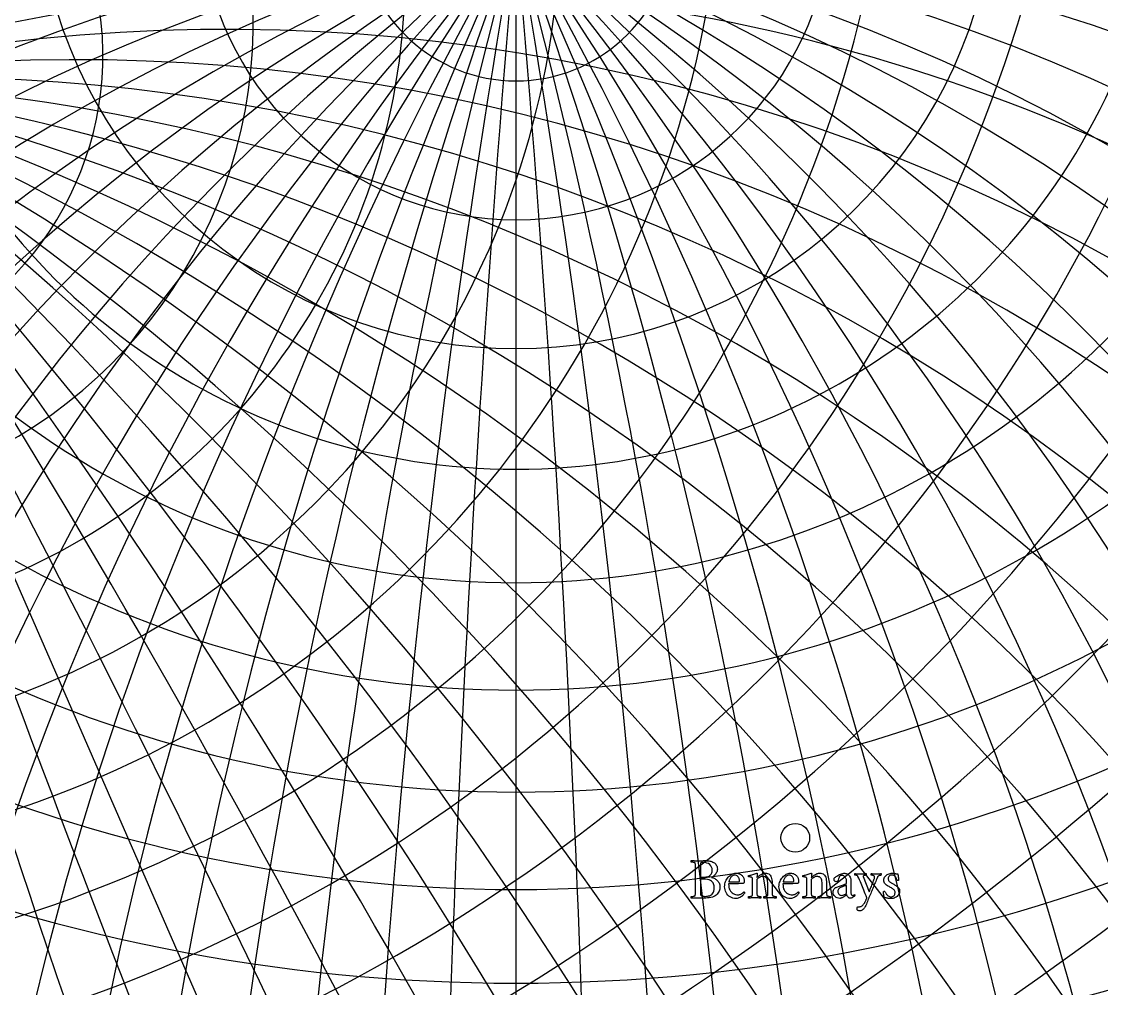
# Model space of a CAD drawing. Header units: millimetres. Extents: x -105 to 105, y -105 to 135.
# Drawn here: x -26.2 to 31, y 39.1 to 90.2 of the extents above; entities that cross this region are included whole.
import ezdxf

# ---------------------------------------------------------------- set-up
doc = ezdxf.new("R2010")
doc.units = ezdxf.units.MM
for name, color, linetype in [('ENGRAVE', 7, 'Continuous'), ('ENGRAVE_FINE', 8, 'Continuous'), ('TEXT', 5, 'Continuous')]:
    doc.layers.add(name, color=color, linetype=linetype)

msp = doc.modelspace()

# ---------------------------------------------------------------- linework, layer by layer
at = {"layer": 'ENGRAVE'}
for points in [[(0, -95.025), (0, 95.025)], [(-0, -95.025), (-0, 95.025)]]:
    msp.add_lwpolyline(points, dxfattribs=at)
for centre, radius in [((0, 0), 102.9), ((0, 0), 102.9), ((0, 0), 100.14375000000001), ((0, 0), 95.025), ((0, 0), 95.025), ((0, 0), 95.025), ((14.772647992594646, 47.04798204306274), 0.7602000000000001)]:
    msp.add_circle(centre, radius, dxfattribs=at)
for centre, radius, start, end in [((16.75547134182194, 0), 96.49091379444299, 99.99999983752991, 260.0000001624701), ((34.58627151114586, 0), 101.12349282952354, 109.99999992129074, 250.00000007870926), ((54.86270932974431, -1.775139491409662e-14), 109.7254186594885, 119.99999995038047, 240.00000004961953), ((79.73544245262096, 6.3981400149887984e-15), 124.0463276687997, 129.9999999658587, 230.0000000341413), ((113.24638513626503, 2.3167824819232903e-15), 147.83265664741091, 139.99999997596183, 220.00000002403817), ((164.5881279892327, 3.4581337363603557e-15), 190.05000000000013, 149.99999998346016, 210.00000001653984), ((261.07904178367534, -1.1235284192641269e-14), 277.8345131254972, 159.99999998957287, 200.00000001042713), ((538.9135549091735, 5.890772358649755e-15), 547.2271651607244, 169.99999999494844, 190.00000000505156), ((-16.75547134182195, 4.098706981708644e-15), 96.49091379444297, 279.9999998375299, 80.00000016247009), ((-79.73544245262099, 1.2796280029977606e-14), 124.04632766879973, 309.9999999658587, 50.000000034141294), ((-54.86270932974415, 0), 109.72541865948833, 299.99999995038047, 60.00000004961953), ((-34.586271511145775, -6.093646893329719e-15), 101.12349282952346, 289.9999999212903, 70.00000007870972), ((-538.9135549091733, 7.363465448312192e-15), 547.2271651607242, 349.99999999494844, 10.000000005051561), ((-261.07904178367534, -1.1235284192641269e-14), 277.8345131254972, 339.99999998957287, 20.00000001042713), ((-164.58812798923273, 3.4581337363603557e-15), 190.05000000000015, 329.99999998346016, 30.000000016539843), ((-113.24638513626476, 6.950347445769858e-15), 147.83265664741066, 319.9999999759614, 40.00000002403863), ((0, 96.49091379444279), 16.755471341821746, 189.99999983752946, 350.00000016247054), ((0, 101.12349282952361), 34.586271511145924, 199.99999992129074, 340.00000007870926), ((-8.875697457048282e-15, 109.72541865948835), 54.86270932974416, 209.99999995038047, 330.00000004961953), ((0, 124.04632766879993), 79.73544245262119, 219.9999999658587, 320.0000000341413), ((-7.896003337316188e-15, 147.83265664741066), 113.24638513626478, 229.99999997596137, 310.0000000240386), ((-6.9162674727207035e-15, 190.0499999999999), 164.58812798923245, 239.99999998346016, 300.00000001653984)]:
    msp.add_arc(centre, radius, start, end, dxfattribs=at)
at = {"layer": 'ENGRAVE_FINE'}
msp.add_lwpolyline([(38.0178, -87.0884), (-38.0178, 87.0884)], dxfattribs=at)
for centre, radius, start, end in [((8.313610251550955, 0), 95.38798006255662, 94.99999967255349, 265.0000003274465), ((25.461872010767475, 0), 98.3771190434682, 104.99999989308458, 255.00000010691542), ((-41.94804014004019, 96.09145176367626), 44.31088521617863, 228.5833332718978, 358.58333339476917), ((-40.4577354220877, 92.67757251114797), 34.58627151114605, 223.58333325462422, 3.5833334120422933), ((44.31088521617865, 0), 104.84848674941068, 114.99999993856432, 245.00000006143568), ((66.53722131837766, 7.9969080850723e-15), 116.00410529705735, 124.99999995908661, 235.0000000409134), ((95.02499999999995, -9.607823873153233e-15), 134.3856437645033, 134.99999997135205, 225.00000002864795), ((135.70976434066938, -1.1253222609794055e-14), 165.6710317538948, 144.9999999799404, 215.0000000200596), ((203.78177012142083, 2.1680765703594813e-15), 224.8483054390662, 154.99999998664111, 205.00000001335889), ((354.6381279892323, 1.5401536574179075e-14), 367.1484065724746, 164.99999999232364, 195.00000000767636), ((1086.1407200698966, 4.4706441419674385e-15), 1090.289601169778, 174.99999999749366, 185.00000000250634), ((-8.313610251550982, 1.3308488481755663e-14), 95.38798006255665, 274.9999996725535, 85.00000032744651), ((-25.46187201076743, -1.5039432450824727e-14), 98.37711904346816, 284.9999998930846, 75.00000010691542), ((-66.53722131837766, 7.9969080850723e-15), 116.00410529705735, 304.9999999590866, 55.00000004091339), ((-44.31088521617878, 1.8422326526853775e-14), 104.84848674941082, 294.9999999385643, 65.00000006143568), ((-1086.1407200698943, -2.980429427978286e-15), 1090.2896011697758, 354.99999999749366, 5.00000000250634), ((-354.6381279892321, 5.77557621531715e-15), 367.14840657247436, 344.99999999232364, 15.000000007676363), ((-203.78177012142058, 2.168076570359479e-15), 224.84830543906594, 334.9999999866411, 25.000000013358886), ((-135.70976434066915, -8.439916957345533e-15), 165.67103175389457, 324.9999999799404, 35.00000002005959), ((-95.02499999999995, -9.607823873153233e-15), 134.3856437645033, 314.99999997135205, 45.000000028647946), ((-43.89921503885513, 100.56105816354739), 54.8627093297442, 233.58333328371396, 353.583333382953), ((0, 95.38798006255644), 8.31361025155077, 184.99999967255212, 355.0000003274479), ((-39.35895945126844, 90.16057820470151), 25.461872010767365, 218.5833332264176, 8.583333440248907), ((-46.41120741246906, 106.31534354121972), 66.53722131837775, 238.5833332924201, 348.5833333742469), ((-38.604321821756834, 88.43191042586864), 16.75547134182193, 213.5833331708634, 13.583333495803572), ((-7.619250436853833, -3.326129611905605), 95.38798006255658, 298.5833330058865, 108.58333366078045), ((0, 98.37711904346801), 25.461872010767294, 194.99999989308412, 345.0000001069159), ((-49.628759494753865, 113.68587264531648), 79.73544245262102, 243.5833332991922, 343.5833333674748), ((-15.356040093057302, -6.703570134415768), 96.49091379444292, 303.58333317086294, 103.58333349580357), ((-53.76533847695434, 123.16164024751595), 95.02500000000002, 248.58333330468554, 338.58333336198143), ((-23.335274756832067, -10.186848301406178), 98.3771190434682, 308.58333322641806, 98.58333344024845), ((7.619250436853771, 3.3261296119055874), 95.38798006255654, 118.58333300588606, 288.58333366078045), ((15.356040093057421, 6.703570134415803), 96.49091379444303, 123.5833331708634, 283.5833334958031), ((23.335274756831993, 10.186848301406142), 98.37711904346814, 128.58333322641806, 278.5833334402489), ((31.69759663333793, 13.837360467694433), 101.12349282952366, 133.58333325462422, 273.58333341204275), ((40.61000231250522, 17.7280078074129), 104.84848674941084, 138.5833332718978, 268.5833333947687), ((50.280529081773786, 21.949607519427605), 109.72541865948848, 143.58333328371396, 263.583333382953), ((60.979975877809956, 26.62037495439323), 116.00410529705735, 148.5833332924201, 258.5833333742469), ((73.07587033281132, 31.90075168734098), 124.04632766879979, 153.5833332991922, 253.58333336747478), ((87.08843100107654, 38.017835429844396), 134.38564376450336, 158.58333330468554, 248.58333336198143), ((103.78795051892598, 45.30789195617257), 147.83265664741074, 163.58333330929486, 243.58333335737166), ((124.37516914448553, 54.29509588978201), 165.67103175389477, 168.5833333132739, 238.58333335339262), ((150.84158724532134, 65.8488225582828), 190.05000000000032, 173.58333331679364, 233.58333334987333), ((186.76174297812744, 81.52951118209471), 224.84830543906583, 178.5833333199746, 228.58333334669192), ((-31.697596633337845, -13.837360467694399), 101.12349282952356, 313.58333325462377, 93.58333341204275), ((-995.4253213077295, -434.54584740089575), 1090.2896011697806, 18.583333330827145, 28.583333335839825), ((-493.9030354354367, -215.6098588944946), 547.2271651607239, 13.583333328281924, 33.58333333838459), ((-325.0184492474737, -141.88449341797136), 367.14840657247447, 8.583333325657122, 38.58333334100939), ((-239.2734976711897, -104.45314438003945), 277.8345131254974, 3.5833333229063555, 43.58333334376016), ((-186.76174297812813, -81.52951118209498), 224.84830543906654, 358.5833333199746, 48.583333346691916), ((-150.84158724532134, -65.84882255828283), 190.05000000000032, 353.58333331679364, 53.58333334987333), ((-124.37516914448555, -54.295095889782004), 165.67103175389477, 348.5833333132739, 58.58333335339262), ((-103.78795051892597, -45.307891956172526), 147.83265664741072, 343.58333330929486, 63.58333335737166), ((-87.08843100107636, -38.01783542984436), 134.3856437645032, 338.58333330468554, 68.58333336198143), ((-73.07587033281122, -31.900751687340932), 124.04632766879968, 333.5833332991922, 73.58333336747478), ((-60.97997587780986, -26.620374954393164), 116.00410529705725, 328.58333329241964, 78.58333337424688), ((-50.28052908177358, -21.949607519427538), 109.72541865948828, 323.5833332837135, 83.58333338295301), ((-40.610002312505245, -17.72800780741292), 104.84848674941085, 318.5833332718978, 88.58333339476872), ((239.27349767118892, 104.4531443800391), 277.8345131254966, 183.58333332290636, 223.58333334376016), ((325.0184492474741, 141.8844934179715), 367.14840657247487, 188.58333332565712, 218.5833333410094), ((493.9030354354352, 215.60985889449395), 547.2271651607222, 193.58333332828192, 213.5833333383846), ((995.4253213077251, 434.5458474008938), 1090.2896011697758, 198.58333333082714, 208.58333333583982), ((0, 104.84848674941072), 44.31088521617869, 204.99999993856432, 335.0000000614357), ((-59.14525242386691, 135.4855471522638), 113.24638513626483, 253.58333330929486, 333.58333335737166), ((-66.28207335661241, 151.83404596449583), 135.70976434066927, 258.5833333132739, 328.5833333533926), ((-8.102485209290532e-15, 116.00410529705738), 66.53722131837768, 214.9999999590866, 325.0000000409134), ((-76.03567085968879, 174.17686200215297), 164.58812798923248, 263.58333331679364, 323.5833333498733), ((-89.95786238212895, 206.06878330901435), 203.78177012142072, 268.5833333199746, 318.5833333466919), ((-3.843129549261294e-15, 134.3856437645033), 95.02499999999993, 224.99999997135205, 315.00000002864795), ((-111.1567145144551, 254.62953776424672), 261.0790417836752, 273.58333332290636, 313.58333334376016), ((-146.88963640517719, 336.4838586997336), 354.63812798923277, 278.5833333256571, 308.5833333410094), ((-8.385285918218308e-15, 165.67103175389474), 135.70976434066932, 234.9999999799404, 305.0000000200596), ((-218.93598850640026, 501.5222858722905), 538.9135549091728, 283.5833333282819, 303.5833333383846), ((-436.20574194310416, 999.2276843216607), 1086.1407200699007, 288.58333333082714, 298.5833333358398), ((2.6395092799283674e-15, 224.84830543906605), 203.7817701214207, 244.99999998664111, 295.0000000133589)]:
    msp.add_arc(centre, radius, start, end, dxfattribs=at)
at = {"layer": 'TEXT'}
for points in [[(10.0459, 45.8387), (10.0969, 45.8373), (10.1486, 45.833), (10.2011, 45.8258), (10.2544, 45.8157), (10.3069, 45.8025), (10.3571, 45.7858), (10.4049, 45.7657), (10.4505, 45.7422), (10.4929, 45.7147), (10.531, 45.6828), (10.5649, 45.6465), (10.5946, 45.6057), (10.6188, 45.5602), (10.636, 45.5092), (10.6463, 45.4529), (10.6498, 45.3912), (10.6464, 45.3358), (10.6364, 45.2831), (10.6196, 45.2331), (10.5961, 45.1858), (10.5682, 45.1419), (10.5379, 45.1023), (10.5053, 45.0668), (10.4705, 45.0356), (10.4357, 45.0088), (10.4034, 44.9866), (10.3736, 44.9689), (10.3463, 44.9559), (10.3429, 44.9528), (10.3417, 44.9498), (10.3429, 44.9467), (10.3463, 44.9436), (10.3751, 44.9402), (10.4061, 44.9329), (10.4394, 44.9218), (10.4751, 44.9069), (10.5118, 44.8882), (10.5483, 44.8659), (10.5846, 44.8399), (10.6207, 44.8103), (10.6551, 44.7772), (10.6862, 44.7409), (10.7141, 44.7014), (10.7387, 44.6586), (10.7588, 44.6128), (10.7732, 44.5643), (10.7818, 44.5132), (10.7847, 44.4593), (10.7819, 44.3961), (10.7736, 44.3352), (10.7597, 44.2765), (10.7402, 44.2202), (10.7139, 44.1662), (10.6793, 44.1145), (10.6365, 44.065), (10.5854, 44.0179), (10.5276, 43.9768), (10.4613, 43.9424), (10.3866, 43.9147), (10.3034, 43.8938), (10.2162, 43.8782), (10.1295, 43.8666), (10.043, 43.859), (9.957, 43.8554), (9.2673, 43.8554), (9.2621, 43.8627), (9.2585, 43.8723), (9.2567, 43.8842), (9.2566, 43.8984), (9.2578, 43.9125), (9.26, 43.9244), (9.2632, 43.934), (9.2673, 43.9413), (9.2784, 43.9416), (9.2934, 43.9424), (9.3122, 43.9439), (9.3348, 43.9459), (9.359, 43.9487), (9.3827, 43.9524), (9.4057, 43.9571), (9.4283, 43.9627), (9.4479, 43.9691), (9.4624, 43.9758), (9.4717, 43.9829), (9.4758, 43.9903), (9.4812, 44.0101), (9.4853, 44.0325), (9.4881, 44.0576), (9.4896, 44.0853), (9.4902, 44.115), (9.4907, 44.1459), (9.491, 44.1779), (9.4911, 44.211), (9.4911, 45.4893), (9.491, 45.5225), (9.4907, 45.5548), (9.4902, 45.5861), (9.4896, 45.6165), (9.4881, 45.6449), (9.4853, 45.6705), (9.4812, 45.6932), (9.4758, 45.713), (9.4717, 45.7217), (9.4624, 45.7291), (9.4479, 45.7354), (9.4283, 45.7406), (9.4057, 45.7449), (9.3827, 45.7487), (9.359, 45.7518), (9.3348, 45.7544), (9.3122, 45.7564), (9.2934, 45.7579), (9.2784, 45.7587), (9.2673, 45.759), (9.2632, 45.7663), (9.26, 45.7759), (9.2578, 45.7878), (9.2566, 45.8019), (9.2567, 45.8161), (9.2585, 45.828), (9.2621, 45.8376), (9.2673, 45.8448), (9.3131, 45.8432), (9.3585, 45.8414), (9.4035, 45.8394), (9.4482, 45.8372), (9.4924, 45.8352), (9.5363, 45.8337), (9.5798, 45.8329), (9.6229, 45.8326), (9.6681, 45.8328), (9.7149, 45.8333), (9.7631, 45.8343), (9.813, 45.8356), (9.8654, 45.837), (9.9218, 45.8379), (9.9819, 45.8385), (10.0459, 45.8387)], [(9.7516, 44.9712), (9.9999, 44.9712), (10.0641, 44.9745), (10.1218, 44.9843), (10.1729, 45.0005), (10.2176, 45.0233), (10.2562, 45.0512), (10.2892, 45.0827), (10.3167, 45.1179), (10.3387, 45.1567), (10.3554, 45.1976), (10.3674, 45.2391), (10.3746, 45.2811), (10.377, 45.3237), (10.369, 45.4177), (10.3452, 45.5004), (10.3054, 45.5717), (10.2498, 45.6318), (10.1811, 45.6794), (10.1022, 45.7134), (10.0133, 45.7338), (9.9141, 45.7406), (9.8985, 45.7404), (9.8792, 45.7399), (9.8563, 45.7389), (9.8298, 45.7376), (9.8044, 45.7349), (9.785, 45.7299), (9.7715, 45.7226), (9.7639, 45.713), (9.7598, 45.699), (9.7566, 45.6816), (9.7544, 45.6607), (9.7532, 45.6364), (9.7525, 45.61), (9.752, 45.5828), (9.7517, 45.5548), (9.7516, 45.526), (9.7516, 45.5201), (9.7516, 45.5146), (9.7516, 45.5094), (9.7516, 45.5046), (9.7516, 45.5), (9.7516, 45.4954), (9.7516, 45.4908), (9.7516, 45.4862)], [(11.2475, 44.6065), (11.2504, 44.5153), (11.2621, 44.4317), (11.2826, 44.3559), (11.3119, 44.2877), (11.3485, 44.2274), (11.3908, 44.1754), (11.4389, 44.1316), (11.4928, 44.0961), (11.5506, 44.0686), (11.6108, 44.0489), (11.6732, 44.0372), (11.738, 44.0332), (11.7784, 44.0351), (11.8169, 44.0405), (11.8535, 44.0496), (11.8882, 44.0624), (11.9206, 44.0775), (11.9503, 44.0938), (11.9773, 44.1112), (12.0016, 44.1298), (12.0229, 44.1479), (12.0407, 44.1639), (12.055, 44.1778), (12.066, 44.1896), (12.068, 44.1889), (12.0709, 44.1869), (12.0749, 44.1835), (12.0798, 44.1788), (12.0845, 44.173), (12.0878, 44.1662), (12.0898, 44.1584), (12.0905, 44.1497), (12.0893, 44.1371), (12.0859, 44.1237), (12.0801, 44.1095), (12.0721, 44.0945), (12.0564, 44.072), (12.0368, 44.0474), (12.0135, 44.0207), (11.9863, 43.9919), (11.9552, 43.9628), (11.9204, 43.9355), (11.8817, 43.91), (11.8391, 43.8861), (11.793, 43.866), (11.7433, 43.8516), (11.6903, 43.843), (11.6338, 43.8401), (11.5489, 43.8453), (11.469, 43.8608), (11.3941, 43.8867), (11.3242, 43.9229), (11.2604, 43.9679), (11.2038, 44.0202), (11.1546, 44.0798), (11.1127, 44.1467), (11.0791, 44.2193), (11.0552, 44.2961), (11.0408, 44.3771), (11.036, 44.4624), (11.0394, 44.5362), (11.0494, 44.6076), (11.0662, 44.6765), (11.0897, 44.7429), (11.1186, 44.8059), (11.1517, 44.8647), (11.1891, 44.9193), (11.2307, 44.9697), (11.2754, 45.0154), (11.3222, 45.0559), (11.3712, 45.0913), (11.4223, 45.1214), (11.474, 45.1456), (11.5249, 45.1628), (11.5751, 45.1732), (11.6246, 45.1766), (11.689, 45.1737), (11.7476, 45.1651), (11.8001, 45.1507), (11.8468, 45.1306), (11.8882, 45.1063), (11.925, 45.0793), (11.9571, 45.0496), (11.9847, 45.0172), (12.0081, 44.9835), (12.0277, 44.9498), (12.0434, 44.9161), (12.0552, 44.8823), (12.064, 44.85), (12.0702, 44.8203), (12.0739, 44.7932), (12.0752, 44.7689), (12.0742, 44.7385), (12.0713, 44.7114), (12.0665, 44.6879), (12.0598, 44.6678), (12.0504, 44.6515), (12.0376, 44.6394), (12.0213, 44.6315), (12.0016, 44.6279), (11.9844, 44.6265), (11.9606, 44.6252), (11.93, 44.6242), (11.8928, 44.6233), (11.8507, 44.6224), (11.8058, 44.6214), (11.758, 44.6202), (11.7073, 44.6187), (11.6554, 44.6172), (11.6039, 44.6156), (11.5527, 44.6141), (11.5019, 44.6126), (11.4533, 44.6111), (11.4085, 44.6099), (11.3675, 44.6088), (11.3303, 44.608), (11.2987, 44.6073), (11.2743, 44.6068), (11.2573, 44.6065), (11.2475, 44.6065)], [(13.1664, 45.1766), (13.2427, 45.1724), (13.309, 45.1597), (13.3653, 45.1387), (13.4116, 45.1092), (13.4497, 45.0708), (13.481, 45.0233), (13.5056, 44.9666), (13.5235, 44.9007), (13.5363, 44.8254), (13.5454, 44.7406), (13.5508, 44.6461), (13.5526, 44.5421), (13.5526, 44.211), (13.5527, 44.1779), (13.553, 44.1459), (13.5535, 44.115), (13.5542, 44.0853), (13.5556, 44.0576), (13.5584, 44.0325), (13.5625, 44.0101), (13.568, 43.9903), (13.5731, 43.9829), (13.5822, 43.9758), (13.5953, 43.9691), (13.6124, 43.9627), (13.6319, 43.9571), (13.6519, 43.9524), (13.6725, 43.9487), (13.6937, 43.9459), (13.7136, 43.9439), (13.7304, 43.9424), (13.7442, 43.9416), (13.755, 43.9413), (13.7591, 43.934), (13.7622, 43.9244), (13.7644, 43.9125), (13.7657, 43.8984), (13.7656, 43.8842), (13.7638, 43.8723), (13.7602, 43.8627), (13.755, 43.8554), (13.7104, 43.8584), (13.6687, 43.8612), (13.63, 43.8638), (13.594, 43.8662), (13.5583, 43.8682), (13.5201, 43.8696), (13.4794, 43.8705), (13.4362, 43.8708), (13.3942, 43.8705), (13.3542, 43.8696), (13.316, 43.8682), (13.2798, 43.8662), (13.2432, 43.8638), (13.204, 43.8612), (13.162, 43.8584), (13.1174, 43.8554), (13.1121, 43.8627), (13.1086, 43.8723), (13.1067, 43.8842), (13.1066, 43.8984), (13.1079, 43.9125), (13.1101, 43.9244), (13.1133, 43.934), (13.1174, 43.9413), (13.1282, 43.9416), (13.1423, 43.9424), (13.1596, 43.9439), (13.1802, 43.9459), (13.2021, 43.9487), (13.2235, 43.9524), (13.2443, 43.9571), (13.2645, 43.9627), (13.2821, 43.9691), (13.2952, 43.9758), (13.3036, 43.9829), (13.3074, 43.9903), (13.3129, 44.0101), (13.317, 44.0325), (13.3198, 44.0576), (13.3212, 44.0853), (13.3219, 44.115), (13.3224, 44.1459), (13.3227, 44.1779), (13.3228, 44.211), (13.3228, 44.5114), (13.3212, 44.5998), (13.3166, 44.6781), (13.309, 44.7462), (13.2982, 44.8042), (13.2835, 44.8533), (13.2637, 44.895), (13.239, 44.9292), (13.2093, 44.9559), (13.1739, 44.976), (13.1319, 44.9904), (13.0835, 44.999), (13.0285, 45.0019), (13.0002, 44.9997), (12.9706, 44.9931), (12.9397, 44.9821), (12.9074, 44.9666), (12.8755, 44.9487), (12.8457, 44.9302), (12.818, 44.9112), (12.7924, 44.8915), (12.771, 44.8731), (12.7557, 44.8578), (12.7465, 44.8455), (12.7434, 44.8364), (12.7434, 44.211), (12.7435, 44.1779), (12.7438, 44.1459), (12.7443, 44.115), (12.7449, 44.0853), (12.7464, 44.0576), (12.7492, 44.0325), (12.7533, 44.0101), (12.7587, 43.9903), (12.7638, 43.9829), (12.7729, 43.9758), (12.786, 43.9691), (12.8032, 43.9627), (12.8226, 43.9571), (12.8426, 43.9524), (12.8632, 43.9487), (12.8844, 43.9459), (12.9043, 43.9439), (12.9212, 43.9424), (12.935, 43.9416), (12.9457, 43.9413), (12.9498, 43.934), (12.953, 43.9244), (12.9552, 43.9125), (12.9564, 43.8984), (12.9563, 43.8842), (12.9545, 43.8723), (12.951, 43.8627), (12.9457, 43.8554), (12.9012, 43.8584), (12.8595, 43.8612), (12.8207, 43.8638), (12.7848, 43.8662), (12.7491, 43.8682), (12.7108, 43.8696), (12.6701, 43.8705), (12.6269, 43.8708), (12.585, 43.8705), (12.5449, 43.8696), (12.5068, 43.8682), (12.4706, 43.8662), (12.434, 43.8638), (12.3947, 43.8612), (12.3528, 43.8584), (12.3081, 43.8554), (12.3029, 43.8627), (12.2993, 43.8723), (12.2975, 43.8842), (12.2974, 43.8984), (12.2986, 43.9125), (12.3008, 43.9244), (12.304, 43.934), (12.3081, 43.9413), (12.319, 43.9416), (12.333, 43.9424), (12.3504, 43.9439), (12.371, 43.9459), (12.3929, 43.9487), (12.4143, 43.9524), (12.4351, 43.9571), (12.4553, 43.9627), (12.4729, 43.9691), (12.4859, 43.9758), (12.4943, 43.9829), (12.4982, 43.9903), (12.5036, 44.0101), (12.5078, 44.0325), (12.5105, 44.0576), (12.512, 44.0853), (12.5126, 44.115), (12.5131, 44.1459), (12.5134, 44.1779), (12.5135, 44.211), (12.5135, 44.7567), (12.5134, 44.7735), (12.5131, 44.7934), (12.5126, 44.8164), (12.512, 44.8425), (12.5105, 44.8683), (12.5078, 44.8908), (12.5036, 44.9097), (12.4982, 44.9252), (12.4915, 44.938), (12.4806, 44.9486), (12.4654, 44.9571), (12.4461, 44.9636), (12.4246, 44.9684), (12.4032, 44.972), (12.3817, 44.9745), (12.3602, 44.9758), (12.3407, 44.9765), (12.325, 44.977), (12.3131, 44.9773), (12.3051, 44.9774), (12.3035, 44.982), (12.302, 44.9896), (12.3005, 45.0003), (12.2989, 45.0141), (12.2982, 45.0283), (12.2989, 45.0402), (12.3012, 45.0498), (12.3051, 45.0571), (12.3629, 45.0657), (12.42, 45.0762), (12.4763, 45.0887), (12.5319, 45.103), (12.5857, 45.1195), (12.6369, 45.1383), (12.6854, 45.1594), (12.7311, 45.1827), (12.7372, 45.1816), (12.743, 45.1781), (12.7487, 45.1724), (12.7541, 45.1643), (12.7588, 45.1555), (12.7622, 45.1475), (12.7642, 45.1402), (12.7649, 45.1337), (12.7646, 45.1273), (12.7637, 45.1172), (12.7623, 45.1035), (12.7603, 45.0862), (12.758, 45.0671), (12.7557, 45.0482), (12.7534, 45.0296), (12.7511, 45.0111), (12.7491, 44.9942), (12.7476, 44.9804), (12.7468, 44.9697), (12.7465, 44.962), (12.7469, 44.9567), (12.748, 44.9528), (12.7499, 44.9505), (12.7526, 44.9498), (12.7543, 44.9502), (12.7564, 44.9513), (12.7589, 44.9532), (12.7618, 44.9559), (12.7795, 44.9739), (12.802, 44.9942), (12.8293, 45.0168), (12.8614, 45.0417), (12.8968, 45.0671), (12.9338, 45.0912), (12.9726, 45.1139), (13.0132, 45.1352), (13.0538, 45.1533), (13.0929, 45.1663), (13.1304, 45.174), (13.1664, 45.1766)], [(14.1228, 44.6065), (14.1257, 44.5153), (14.1374, 44.4317), (14.1579, 44.3559), (14.1872, 44.2877), (14.2238, 44.2274), (14.2661, 44.1754), (14.3142, 44.1316), (14.368, 44.0961), (14.4259, 44.0686), (14.486, 44.0489), (14.5485, 44.0372), (14.6133, 44.0332), (14.6537, 44.0351), (14.6922, 44.0405), (14.7288, 44.0496), (14.7635, 44.0624), (14.7958, 44.0775), (14.8255, 44.0938), (14.8525, 44.1112), (14.8769, 44.1298), (14.8981, 44.1479), (14.916, 44.1639), (14.9303, 44.1778), (14.9412, 44.1896), (14.9433, 44.1889), (14.9462, 44.1869), (14.9501, 44.1835), (14.955, 44.1788), (14.9597, 44.173), (14.9631, 44.1662), (14.9651, 44.1584), (14.9658, 44.1497), (14.9646, 44.1371), (14.9612, 44.1237), (14.9554, 44.1095), (14.9474, 44.0945), (14.9317, 44.072), (14.9121, 44.0474), (14.8887, 44.0207), (14.8615, 43.9919), (14.8305, 43.9628), (14.7956, 43.9355), (14.7569, 43.91), (14.7144, 43.8861), (14.6682, 43.866), (14.6186, 43.8516), (14.5655, 43.843), (14.509, 43.8401), (14.4242, 43.8453), (14.3443, 43.8608), (14.2694, 43.8867), (14.1994, 43.9229), (14.1356, 43.9679), (14.0791, 44.0202), (14.0299, 44.0798), (13.9879, 44.1467), (13.9544, 44.2193), (13.9305, 44.2961), (13.9161, 44.3771), (13.9113, 44.4624), (13.9146, 44.5362), (13.9247, 44.6076), (13.9415, 44.6765), (13.9649, 44.7429), (13.9939, 44.8059), (14.027, 44.8647), (14.0644, 44.9193), (14.1059, 44.9697), (14.1507, 45.0154), (14.1975, 45.0559), (14.2465, 45.0913), (14.2975, 45.1214), (14.3493, 45.1456), (14.4002, 45.1628), (14.4504, 45.1732), (14.4998, 45.1766), (14.5643, 45.1737), (14.6228, 45.1651), (14.6754, 45.1507), (14.7221, 45.1306), (14.7635, 45.1063), (14.8002, 45.0793), (14.8324, 45.0496), (14.86, 45.0172), (14.8834, 44.9835), (14.9029, 44.9498), (14.9186, 44.9161), (14.9305, 44.8823), (14.9392, 44.85), (14.9455, 44.8203), (14.9492, 44.7932), (14.9504, 44.7689), (14.9495, 44.7385), (14.9466, 44.7114), (14.9418, 44.6879), (14.9351, 44.6678), (14.9257, 44.6515), (14.9129, 44.6394), (14.8966, 44.6315), (14.8769, 44.6279), (14.8597, 44.6265), (14.8359, 44.6252), (14.8053, 44.6242), (14.7681, 44.6233), (14.726, 44.6224), (14.6811, 44.6214), (14.6333, 44.6202), (14.5826, 44.6187), (14.5307, 44.6172), (14.4791, 44.6156), (14.428, 44.6141), (14.3772, 44.6126), (14.3286, 44.6111), (14.2837, 44.6099), (14.2427, 44.6088), (14.2056, 44.608), (14.174, 44.6073), (14.1496, 44.6068), (14.1326, 44.6065), (14.1228, 44.6065)], [(16.0417, 45.1766), (16.1179, 45.1724), (16.1842, 45.1597), (16.2406, 45.1387), (16.2869, 45.1092), (16.3249, 45.0708), (16.3563, 45.0233), (16.3809, 44.9666), (16.3988, 44.9007), (16.4115, 44.8254), (16.4206, 44.7406), (16.4261, 44.6461), (16.4279, 44.5421), (16.4279, 44.211), (16.428, 44.1779), (16.4283, 44.1459), (16.4288, 44.115), (16.4295, 44.0853), (16.4309, 44.0576), (16.4337, 44.0325), (16.4378, 44.0101), (16.4432, 43.9903), (16.4483, 43.9829), (16.4574, 43.9758), (16.4705, 43.9691), (16.4877, 43.9627), (16.5071, 43.9571), (16.5272, 43.9524), (16.5478, 43.9487), (16.5689, 43.9459), (16.5889, 43.9439), (16.6057, 43.9424), (16.6195, 43.9416), (16.6302, 43.9413), (16.6344, 43.934), (16.6375, 43.9244), (16.6397, 43.9125), (16.641, 43.8984), (16.6409, 43.8842), (16.639, 43.8723), (16.6355, 43.8627), (16.6302, 43.8554), (16.5857, 43.8584), (16.544, 43.8612), (16.5052, 43.8638), (16.4693, 43.8662), (16.4336, 43.8682), (16.3954, 43.8696), (16.3546, 43.8705), (16.3114, 43.8708), (16.2695, 43.8705), (16.2294, 43.8696), (16.1913, 43.8682), (16.1551, 43.8662), (16.1185, 43.8638), (16.0792, 43.8612), (16.0373, 43.8584), (15.9926, 43.8554), (15.9874, 43.8627), (15.9838, 43.8723), (15.982, 43.8842), (15.9819, 43.8984), (15.9832, 43.9125), (15.9854, 43.9244), (15.9885, 43.934), (15.9926, 43.9413), (16.0035, 43.9416), (16.0176, 43.9424), (16.0349, 43.9439), (16.0555, 43.9459), (16.0774, 43.9487), (16.0988, 43.9524), (16.1196, 43.9571), (16.1398, 43.9627), (16.1574, 43.9691), (16.1704, 43.9758), (16.1789, 43.9829), (16.1827, 43.9903), (16.1882, 44.0101), (16.1923, 44.0325), (16.1951, 44.0576), (16.1965, 44.0853), (16.1972, 44.115), (16.1976, 44.1459), (16.1979, 44.1779), (16.198, 44.211), (16.198, 44.5114), (16.1965, 44.5998), (16.1919, 44.6781), (16.1842, 44.7462), (16.1735, 44.8042), (16.1587, 44.8533), (16.139, 44.895), (16.1143, 44.9292), (16.0846, 44.9559), (16.0492, 44.976), (16.0072, 44.9904), (15.9587, 44.999), (15.9038, 45.0019), (15.8755, 44.9997), (15.8459, 44.9931), (15.815, 44.9821), (15.7827, 44.9666), (15.7508, 44.9487), (15.721, 44.9302), (15.6933, 44.9112), (15.6677, 44.8915), (15.6463, 44.8731), (15.6309, 44.8578), (15.6217, 44.8455), (15.6187, 44.8364), (15.6187, 44.211), (15.6188, 44.1779), (15.6191, 44.1459), (15.6195, 44.115), (15.6202, 44.0853), (15.6216, 44.0576), (15.6244, 44.0325), (15.6285, 44.0101), (15.634, 43.9903), (15.6391, 43.9829), (15.6482, 43.9758), (15.6613, 43.9691), (15.6785, 43.9627), (15.6979, 43.9571), (15.7179, 43.9524), (15.7385, 43.9487), (15.7597, 43.9459), (15.7796, 43.9439), (15.7965, 43.9424), (15.8103, 43.9416), (15.821, 43.9413), (15.8251, 43.934), (15.8283, 43.9244), (15.8305, 43.9125), (15.8317, 43.8984), (15.8316, 43.8842), (15.8298, 43.8723), (15.8263, 43.8627), (15.821, 43.8554), (15.7764, 43.8584), (15.7348, 43.8612), (15.696, 43.8638), (15.6601, 43.8662), (15.6243, 43.8682), (15.5861, 43.8696), (15.5454, 43.8705), (15.5022, 43.8708), (15.4602, 43.8705), (15.4202, 43.8696), (15.3821, 43.8682), (15.3459, 43.8662), (15.3093, 43.8638), (15.27, 43.8612), (15.228, 43.8584), (15.1834, 43.8554), (15.1781, 43.8627), (15.1746, 43.8723), (15.1728, 43.8842), (15.1727, 43.8984), (15.1739, 43.9125), (15.1761, 43.9244), (15.1793, 43.934), (15.1834, 43.9413), (15.1942, 43.9416), (15.2083, 43.9424), (15.2256, 43.9439), (15.2462, 43.9459), (15.2682, 43.9487), (15.2895, 43.9524), (15.3103, 43.9571), (15.3305, 43.9627), (15.3482, 43.9691), (15.3612, 43.9758), (15.3696, 43.9829), (15.3735, 43.9903), (15.3789, 44.0101), (15.383, 44.0325), (15.3858, 44.0576), (15.3872, 44.0853), (15.3879, 44.115), (15.3884, 44.1459), (15.3887, 44.1779), (15.3888, 44.211), (15.3888, 44.7567), (15.3887, 44.7735), (15.3884, 44.7934), (15.3879, 44.8164), (15.3872, 44.8425), (15.3858, 44.8683), (15.383, 44.8908), (15.3789, 44.9097), (15.3735, 44.9252), (15.3667, 44.938), (15.3558, 44.9486), (15.3407, 44.9571), (15.3213, 44.9636), (15.2999, 44.9684), (15.2784, 44.972), (15.257, 44.9745), (15.2355, 44.9758), (15.216, 44.9765), (15.2003, 44.977), (15.1884, 44.9773), (15.1803, 44.9774), (15.1788, 44.982), (15.1773, 44.9896), (15.1757, 45.0003), (15.1742, 45.0141), (15.1734, 45.0283), (15.1742, 45.0402), (15.1765, 45.0498), (15.1803, 45.0571), (15.2382, 45.0657), (15.2953, 45.0762), (15.3516, 45.0887), (15.4072, 45.103), (15.461, 45.1195), (15.5122, 45.1383), (15.5606, 45.1594), (15.6064, 45.1827), (15.6125, 45.1816), (15.6183, 45.1781), (15.6239, 45.1724), (15.6294, 45.1643), (15.6341, 45.1555), (15.6375, 45.1475), (15.6395, 45.1402), (15.6401, 45.1337), (15.6398, 45.1273), (15.639, 45.1172), (15.6375, 45.1035), (15.6355, 45.0862), (15.6332, 45.0671), (15.6309, 45.0482), (15.6286, 45.0296), (15.6263, 45.0111), (15.6243, 44.9942), (15.6229, 44.9804), (15.622, 44.9697), (15.6217, 44.962), (15.6221, 44.9567), (15.6233, 44.9528), (15.6252, 44.9505), (15.6279, 44.9498), (15.6296, 44.9502), (15.6317, 44.9513), (15.6342, 44.9532), (15.6371, 44.9559), (15.6548, 44.9739), (15.6773, 44.9942), (15.7046, 45.0168), (15.7367, 45.0417), (15.772, 45.0671), (15.8091, 45.0912), (15.8479, 45.1139), (15.8884, 45.1352), (15.929, 45.1533), (15.9681, 45.1663), (16.0057, 45.174), (16.0417, 45.1766)], [(17.3874, 45.1705), (17.4296, 45.167), (17.4705, 45.1567), (17.5101, 45.1394), (17.5483, 45.1153), (17.584, 45.0854), (17.6161, 45.0509), (17.6446, 45.0118), (17.6694, 44.9682), (17.6895, 44.9206), (17.7039, 44.8701), (17.7125, 44.8164), (17.7154, 44.7597), (17.7154, 44.1436), (17.7167, 44.1155), (17.7207, 44.0896), (17.7274, 44.0657), (17.7368, 44.044), (17.7493, 44.0259), (17.7652, 44.0129), (17.7845, 44.0052), (17.8073, 44.0026), (17.8276, 44.0037), (17.8456, 44.0072), (17.8613, 44.0129), (17.8748, 44.021), (17.8859, 44.0292), (17.8947, 44.0355), (17.9012, 44.0399), (17.9054, 44.0424), (17.9083, 44.0419), (17.9108, 44.0401), (17.9129, 44.0373), (17.9146, 44.0332), (17.9159, 44.0288), (17.9169, 44.0248), (17.9175, 44.0212), (17.9177, 44.0179), (17.9167, 44.0016), (17.9138, 43.9865), (17.909, 43.9725), (17.9023, 43.9597), (17.8917, 43.9512), (17.8782, 43.9413), (17.8618, 43.9298), (17.8426, 43.9168), (17.8217, 43.9033), (17.8004, 43.8907), (17.7788, 43.8788), (17.7567, 43.8677), (17.7352, 43.8583), (17.715, 43.8516), (17.6961, 43.8476), (17.6786, 43.8463), (17.6473, 43.8503), (17.6177, 43.8623), (17.5898, 43.8825), (17.5636, 43.9106), (17.5405, 43.943), (17.5219, 43.9758), (17.5076, 44.0089), (17.4977, 44.0424), (17.4896, 44.035), (17.4774, 44.0248), (17.4612, 44.012), (17.441, 43.9965), (17.4179, 43.9795), (17.3931, 43.9624), (17.3666, 43.945), (17.3383, 43.9275), (17.3093, 43.9104), (17.2805, 43.8945), (17.2518, 43.8798), (17.2234, 43.8662), (17.1961, 43.8548), (17.1709, 43.8466), (17.1478, 43.8418), (17.1268, 43.8401), (17.0561, 43.8463), (16.9912, 43.865), (16.932, 43.8962), (16.8785, 43.9397), (16.8343, 43.9923), (16.8027, 44.0505), (16.7837, 44.1142), (16.7774, 44.1834), (16.7805, 44.2278), (16.79, 44.2689), (16.8058, 44.3067), (16.8279, 44.3413), (16.8531, 44.3713), (16.8781, 44.3953), (16.903, 44.4134), (16.9276, 44.4256), (16.9717, 44.4412), (17.0184, 44.4574), (17.0675, 44.4742), (17.1192, 44.4915), (17.1712, 44.509), (17.2215, 44.5264), (17.27, 44.5435), (17.3169, 44.5605), (17.3598, 44.5764), (17.3966, 44.5904), (17.4272, 44.6024), (17.4517, 44.6126), (17.4629, 44.6175), (17.4717, 44.6229), (17.4782, 44.629), (17.4824, 44.6356), (17.4851, 44.6441), (17.487, 44.6559), (17.4881, 44.6709), (17.4885, 44.6892), (17.4885, 44.7689), (17.4864, 44.8025), (17.4801, 44.836), (17.4696, 44.8692), (17.4548, 44.9023), (17.4364, 44.9339), (17.415, 44.9628), (17.3904, 44.989), (17.3628, 45.0126), (17.3328, 45.0321), (17.3008, 45.0459), (17.2669, 45.0543), (17.231, 45.0571), (17.1952, 45.054), (17.1644, 45.0448), (17.1385, 45.0295), (17.1176, 45.008), (17.1006, 44.981), (17.0862, 44.949), (17.0745, 44.912), (17.0655, 44.8701), (17.0464, 44.807), (17.0165, 44.762), (16.9758, 44.735), (16.9245, 44.726), (16.9014, 44.7285), (16.8812, 44.736), (16.8639, 44.7484), (16.8494, 44.7658), (16.838, 44.7862), (16.8299, 44.8072), (16.825, 44.8291), (16.8233, 44.8517), (16.8237, 44.8573), (16.8249, 44.8651), (16.8268, 44.875), (16.8295, 44.8869), (16.8327, 44.8991), (16.8364, 44.9095), (16.8404, 44.9183), (16.8448, 44.9252), (16.8703, 44.9477), (16.9007, 44.972), (16.9362, 44.9982), (16.9766, 45.0264), (17.021, 45.0546), (17.0682, 45.0808), (17.1183, 45.1051), (17.1713, 45.1276), (17.2256, 45.1463), (17.2797, 45.1597), (17.3336, 45.1678), (17.3874, 45.1705)], [(18.2242, 45.1368), (18.2672, 45.1371), (18.3104, 45.1383), (18.3538, 45.1402), (18.3974, 45.1429), (18.4381, 45.1458), (18.4729, 45.1482), (18.5017, 45.1504), (18.5246, 45.1521), (18.5271, 45.1444), (18.5284, 45.1337), (18.5286, 45.1199), (18.5277, 45.103), (18.5256, 45.0869), (18.5223, 45.0754), (18.5179, 45.0685), (18.5123, 45.0663), (18.506, 45.0661), (18.4962, 45.0655), (18.483, 45.0645), (18.4664, 45.0632), (18.4483, 45.0612), (18.4307, 45.0582), (18.4138, 45.0543), (18.3974, 45.0494), (18.3833, 45.0432), (18.3733, 45.0352), (18.3672, 45.0255), (18.3652, 45.0141), (18.3654, 45.0111), (18.366, 45.008), (18.3669, 45.0049), (18.3683, 45.0019), (18.6871, 44.1926), (18.6886, 44.1968), (18.6932, 44.2091), (18.7009, 44.2297), (18.7116, 44.2585), (18.7248, 44.2938), (18.7399, 44.3336), (18.757, 44.3781), (18.776, 44.4271), (18.7963, 44.4795), (18.8173, 44.534), (18.8392, 44.5906), (18.8618, 44.6494), (18.8846, 44.7082), (18.907, 44.7651), (18.929, 44.8201), (18.9507, 44.8731), (18.9562, 44.8868), (18.9606, 44.9003), (18.9639, 44.9137), (18.966, 44.9268), (18.9674, 44.9391), (18.9683, 44.9502), (18.9689, 44.9598), (18.9691, 44.9682), (18.9661, 44.9899), (18.9572, 45.0092), (18.9423, 45.0259), (18.9216, 45.0402), (18.896, 45.0516), (18.8668, 45.0597), (18.8339, 45.0646), (18.7974, 45.0663), (18.7921, 45.0685), (18.7882, 45.0754), (18.7859, 45.0869), (18.7852, 45.103), (18.7859, 45.1199), (18.7882, 45.1337), (18.7921, 45.1444), (18.7974, 45.1521), (18.8167, 45.1504), (18.8407, 45.1482), (18.8695, 45.1458), (18.9032, 45.1429), (18.9404, 45.1402), (18.9802, 45.1383), (19.0224, 45.1371), (19.0672, 45.1368), (19.1085, 45.1371), (19.1465, 45.1383), (19.1813, 45.1402), (19.2128, 45.1429), (19.2418, 45.1458), (19.2691, 45.1482), (19.2947, 45.1504), (19.3185, 45.1521), (19.3223, 45.1444), (19.3243, 45.1337), (19.3246, 45.1199), (19.3231, 45.103), (19.3205, 45.0869), (19.3174, 45.0754), (19.3136, 45.0685), (19.3093, 45.0663), (19.3016, 45.0657), (19.2906, 45.064), (19.2763, 45.0611), (19.2587, 45.0571), (19.2394, 45.0517), (19.2197, 45.0448), (19.1995, 45.0364), (19.179, 45.0264), (19.1598, 45.0143), (19.1434, 44.9996), (19.1299, 44.9821), (19.1193, 44.962), (19.0864, 44.8842), (19.0553, 44.8103), (19.0259, 44.7402), (18.9982, 44.6739), (18.9716, 44.61), (18.9453, 44.5471), (18.9195, 44.4851), (18.894, 44.4241), (18.8685, 44.363), (18.8426, 44.3007), (18.8164, 44.2373), (18.7898, 44.1727), (18.7623, 44.1058), (18.7334, 44.0352), (18.7033, 43.9609), (18.6717, 43.883), (18.6443, 43.8141), (18.6173, 43.7451), (18.5907, 43.6761), (18.5645, 43.6072), (18.5367, 43.5393), (18.5054, 43.4738), (18.4708, 43.4106), (18.4326, 43.3497), (18.4069, 43.3133), (18.3786, 43.2807), (18.3479, 43.252), (18.3146, 43.2271), (18.2799, 43.2069), (18.2445, 43.1926), (18.2086, 43.184), (18.1721, 43.1811), (18.1506, 43.1826), (18.1292, 43.1872), (18.1077, 43.1949), (18.0863, 43.2056), (18.0675, 43.2213), (18.0541, 43.2439), (18.046, 43.2734), (18.0433, 43.3098), (18.044, 43.3234), (18.046, 43.3366), (18.0494, 43.3495), (18.0541, 43.3619), (18.0595, 43.3734), (18.0652, 43.3834), (18.071, 43.3918), (18.0771, 43.3987), (18.1113, 43.3992), (18.1434, 43.4006), (18.1733, 43.403), (18.2012, 43.4064), (18.2278, 43.412), (18.2541, 43.4213), (18.28, 43.4343), (18.3054, 43.4508), (18.3314, 43.4719), (18.3587, 43.4983), (18.3873, 43.5301), (18.4173, 43.5673), (18.43, 43.5862), (18.4434, 43.6091), (18.4575, 43.636), (18.4725, 43.6669), (18.4875, 43.6996), (18.502, 43.7317), (18.5159, 43.7632), (18.5292, 43.7941), (18.5408, 43.8219), (18.5495, 43.844), (18.5554, 43.8602), (18.5583, 43.8708), (18.5175, 43.9762), (18.4779, 44.0781), (18.4393, 44.1763), (18.402, 44.2708), (18.3651, 44.3631), (18.328, 44.4547), (18.2908, 44.5455), (18.2533, 44.6356), (18.2149, 44.7259), (18.1748, 44.8176), (18.1329, 44.9106), (18.0893, 45.0049), (18.0765, 45.0255), (18.0594, 45.0413), (18.0382, 45.0524), (18.0127, 45.0586), (17.9868, 45.0619), (17.9644, 45.0643), (17.9454, 45.0658), (17.9299, 45.0663), (17.9272, 45.0663), (17.9253, 45.0663), (17.9242, 45.0663), (17.9238, 45.0663), (17.9225, 45.0688), (17.9215, 45.0766), (17.9209, 45.0895), (17.9207, 45.1076), (17.9209, 45.1259), (17.9215, 45.1394), (17.9225, 45.1482), (17.9238, 45.1521), (17.9477, 45.1504), (17.9767, 45.1482), (18.0106, 45.1458), (18.0495, 45.1429), (18.0914, 45.1402), (18.1345, 45.1383), (18.1788, 45.1371), (18.2242, 45.1368)], [(19.8917, 45.1735), (19.9344, 45.1727), (19.9734, 45.1701), (20.0087, 45.1658), (20.0404, 45.1597), (20.0727, 45.1529), (20.1098, 45.1463), (20.1516, 45.1399), (20.1983, 45.1337), (20.2055, 45.0985), (20.2121, 45.0605), (20.2178, 45.0196), (20.2228, 44.9758), (20.227, 44.9313), (20.2305, 44.8881), (20.2331, 44.8462), (20.2351, 44.8057), (20.2331, 44.799), (20.2274, 44.7942), (20.2178, 44.7913), (20.2044, 44.7904), (20.1982, 44.7906), (20.1918, 44.7911), (20.1851, 44.7921), (20.1783, 44.7934), (20.1715, 44.7954), (20.1649, 44.798), (20.1585, 44.8015), (20.1523, 44.8057), (20.1434, 44.8339), (20.132, 44.8632), (20.1181, 44.8936), (20.1017, 44.9252), (20.0831, 44.9562), (20.0626, 44.9846), (20.0402, 45.0106), (20.0159, 45.0341), (19.9897, 45.0535), (19.9619, 45.0674), (19.9323, 45.0757), (19.9009, 45.0785), (19.8507, 45.0752), (19.8074, 45.0651), (19.771, 45.0483), (19.7415, 45.0249), (19.7187, 44.9964), (19.7025, 44.9647), (19.6927, 44.9297), (19.6894, 44.8915), (19.6917, 44.855), (19.6986, 44.8222), (19.7101, 44.793), (19.7262, 44.7674), (19.746, 44.7444), (19.7687, 44.7229), (19.7943, 44.703), (19.8228, 44.6846), (19.8531, 44.6667), (19.8845, 44.6482), (19.9167, 44.6292), (19.95, 44.6095), (19.9845, 44.589), (20.0205, 44.5674), (20.058, 44.5446), (20.0971, 44.5206), (20.1356, 44.495), (20.1714, 44.4674), (20.2046, 44.4376), (20.2351, 44.4057), (20.2605, 44.3709), (20.2787, 44.3325), (20.2897, 44.2904), (20.2933, 44.2447), (20.2893, 44.1866), (20.2772, 44.1317), (20.2571, 44.0801), (20.2289, 44.0317), (20.1942, 43.9874), (20.1546, 43.9482), (20.1099, 43.9139), (20.0603, 43.8846), (20.0071, 43.8611), (19.9515, 43.8443), (19.8937, 43.8343), (19.8335, 43.8309), (19.7833, 43.8322), (19.7369, 43.8359), (19.6944, 43.8421), (19.6557, 43.8509), (19.6174, 43.8607), (19.576, 43.8704), (19.5316, 43.8799), (19.484, 43.8892), (19.4779, 43.9076), (19.4718, 43.929), (19.4657, 43.9535), (19.4595, 43.9811), (19.4537, 44.0104), (19.4484, 44.0401), (19.4437, 44.0702), (19.4396, 44.1007), (19.4362, 44.1298), (19.4339, 44.1559), (19.4324, 44.1788), (19.4319, 44.1988), (19.4446, 44.2068), (19.458, 44.2126), (19.4722, 44.216), (19.4871, 44.2172), (19.4944, 44.2168), (19.5009, 44.2156), (19.5067, 44.2137), (19.5116, 44.211), (19.5226, 44.1801), (19.5369, 44.1486), (19.5547, 44.1165), (19.576, 44.0838), (19.6003, 44.0522), (19.6274, 44.0233), (19.657, 43.997), (19.6894, 43.9735), (19.7239, 43.954), (19.7599, 43.9401), (19.7975, 43.9318), (19.8366, 43.929), (19.8806, 43.9325), (19.9209, 43.9428), (19.9573, 43.9601), (19.9898, 43.9842), (20.0166, 44.0148), (20.0358, 44.0516), (20.0473, 44.0945), (20.0511, 44.1436), (20.0477, 44.1874), (20.0373, 44.2267), (20.0201, 44.2617), (19.996, 44.2923), (19.9666, 44.3198), (19.9339, 44.3459), (19.8977, 44.3704), (19.858, 44.3934), (19.8163, 44.4159), (19.7737, 44.439), (19.7304, 44.4627), (19.6864, 44.4869), (19.6432, 44.5144), (19.6024, 44.5448), (19.5642, 44.578), (19.5285, 44.6141), (19.4983, 44.6544), (19.4768, 44.7003), (19.4638, 44.7518), (19.4595, 44.8088), (19.4635, 44.8622), (19.4752, 44.9122), (19.4949, 44.9588), (19.5224, 45.0019), (19.556, 45.0409), (19.594, 45.0751), (19.6365, 45.1045), (19.6833, 45.1291), (19.7331, 45.1485), (19.7845, 45.1624), (19.8373, 45.1708), (19.8917, 45.1735)], [(9.7516, 44.8578), (9.7516, 44.208), (9.7517, 44.1958), (9.752, 44.1808), (9.7525, 44.1628), (9.7532, 44.1421), (9.7542, 44.1201), (9.7559, 44.0988), (9.7581, 44.078), (9.7608, 44.0578), (9.7641, 44.0396), (9.7677, 44.0248), (9.7718, 44.0135), (9.7762, 44.0056), (9.7947, 43.989), (9.8164, 43.9758), (9.8414, 43.966), (9.8697, 43.9597), (9.901, 43.9556), (9.9352, 43.9528), (9.9723, 43.951), (10.0122, 43.9505), (10.0686, 43.9526), (10.1245, 43.9589), (10.1797, 43.9694), (10.2344, 43.9842), (10.2866, 44.005), (10.3344, 44.0336), (10.3778, 44.0701), (10.4168, 44.1145), (10.449, 44.168), (10.472, 44.2321), (10.4858, 44.3067), (10.4904, 44.3919), (10.4877, 44.4481), (10.4797, 44.5034), (10.4663, 44.5577), (10.4475, 44.6111), (10.4211, 44.6617), (10.385, 44.708), (10.3391, 44.7499), (10.2835, 44.7873), (10.2161, 44.8182), (10.1352, 44.8402), (10.0407, 44.8534), (9.9325, 44.8578)], [(11.2629, 44.7168), (11.7502, 44.7168), (11.7636, 44.7178), (11.7759, 44.7206), (11.7873, 44.7254), (11.7978, 44.7321), (11.8067, 44.7413), (11.8135, 44.7536), (11.8182, 44.7689), (11.8207, 44.7873), (11.8206, 44.8076), (11.8169, 44.8318), (11.8098, 44.8597), (11.7993, 44.8915), (11.7852, 44.9245), (11.7675, 44.9559), (11.7461, 44.9858), (11.7211, 45.0141), (11.6919, 45.0383), (11.6579, 45.0555), (11.6191, 45.0659), (11.5755, 45.0693), (11.5301, 45.066), (11.4889, 45.0559), (11.4519, 45.0391), (11.4192, 45.0157), (11.3902, 44.9879), (11.3644, 44.9582), (11.3419, 44.9266), (11.3226, 44.8931), (11.3063, 44.8595), (11.2927, 44.8279), (11.2818, 44.7982), (11.2736, 44.7704), (11.2677, 44.747), (11.264, 44.7302), (11.2624, 44.7202), (11.2629, 44.7168)], [(14.1381, 44.7168), (14.6255, 44.7168), (14.6388, 44.7178), (14.6512, 44.7206), (14.6626, 44.7254), (14.673, 44.7321), (14.6819, 44.7413), (14.6887, 44.7536), (14.6934, 44.7689), (14.696, 44.7873), (14.6958, 44.8076), (14.6922, 44.8318), (14.6851, 44.8597), (14.6746, 44.8915), (14.6605, 44.9245), (14.6428, 44.9559), (14.6214, 44.9858), (14.5964, 45.0141), (14.5672, 45.0383), (14.5332, 45.0555), (14.4944, 45.0659), (14.4508, 45.0693), (14.4054, 45.066), (14.3642, 45.0559), (14.3272, 45.0391), (14.2945, 45.0157), (14.2654, 44.9879), (14.2397, 44.9582), (14.2172, 44.9266), (14.1979, 44.8931), (14.1816, 44.8595), (14.168, 44.8279), (14.1571, 44.7982), (14.1489, 44.7704), (14.143, 44.747), (14.1393, 44.7302), (14.1376, 44.7202), (14.1381, 44.7168)], [(17.228, 44.0026), (17.2546, 44.0041), (17.2824, 44.0087), (17.3113, 44.0164), (17.3414, 44.0271), (17.3709, 44.0397), (17.3981, 44.0528), (17.423, 44.0665), (17.4456, 44.0807), (17.4644, 44.0944), (17.4778, 44.1064), (17.4858, 44.1167), (17.4885, 44.1252), (17.4885, 44.5329), (17.4575, 44.5231), (17.4226, 44.5122), (17.3839, 44.5001), (17.3414, 44.4869), (17.2998, 44.4739), (17.264, 44.4624), (17.2339, 44.4524), (17.2096, 44.444), (17.1715, 44.4269), (17.1368, 44.4064), (17.1056, 44.3825), (17.0778, 44.3551), (17.055, 44.3243), (17.0387, 44.29), (17.0289, 44.2522), (17.0257, 44.211), (17.0293, 44.1709), (17.0402, 44.1332), (17.0584, 44.0981), (17.0839, 44.0654), (17.1147, 44.0379), (17.149, 44.0183), (17.1868, 44.0065), (17.228, 44.0026)]]:
    msp.add_lwpolyline(points, close=True, dxfattribs=at)

doc.saveas('drawing.dxf')
